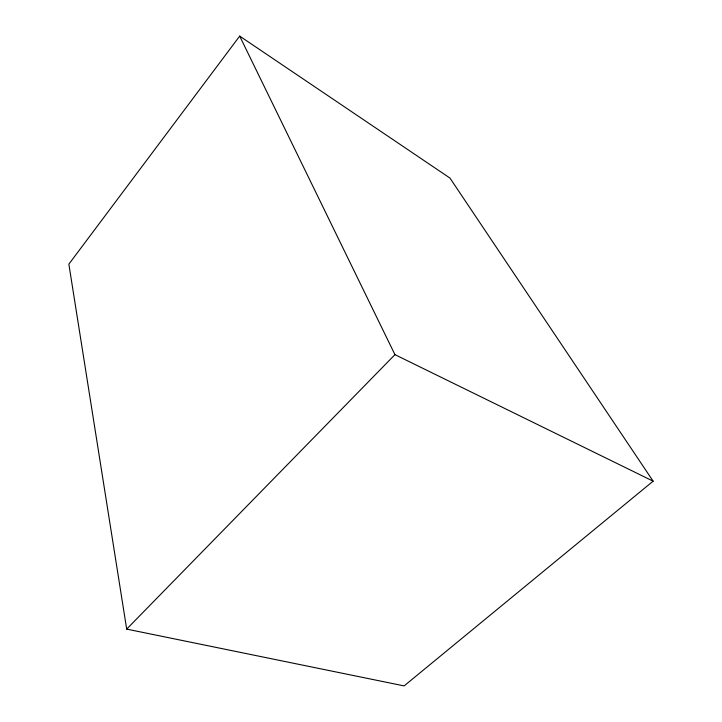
<?xml version="1.0" encoding="UTF-8"?>
<svg xmlns="http://www.w3.org/2000/svg" width="722" height="722" viewBox="0 0 722 722"><rect width="100%" height="100%" fill="white"/><g stroke="black" fill="none" stroke-linecap="round" stroke-linejoin="round"><path stroke-width="1.08" d="M239.686 36.1L68.861 264.153L126.684 629.106L404.121 685.9L653.139 481.168L449.959 178.063L239.686 36.1L394.943 354.646L653.139 481.168M126.684 629.106L394.943 354.646"/></g></svg>
